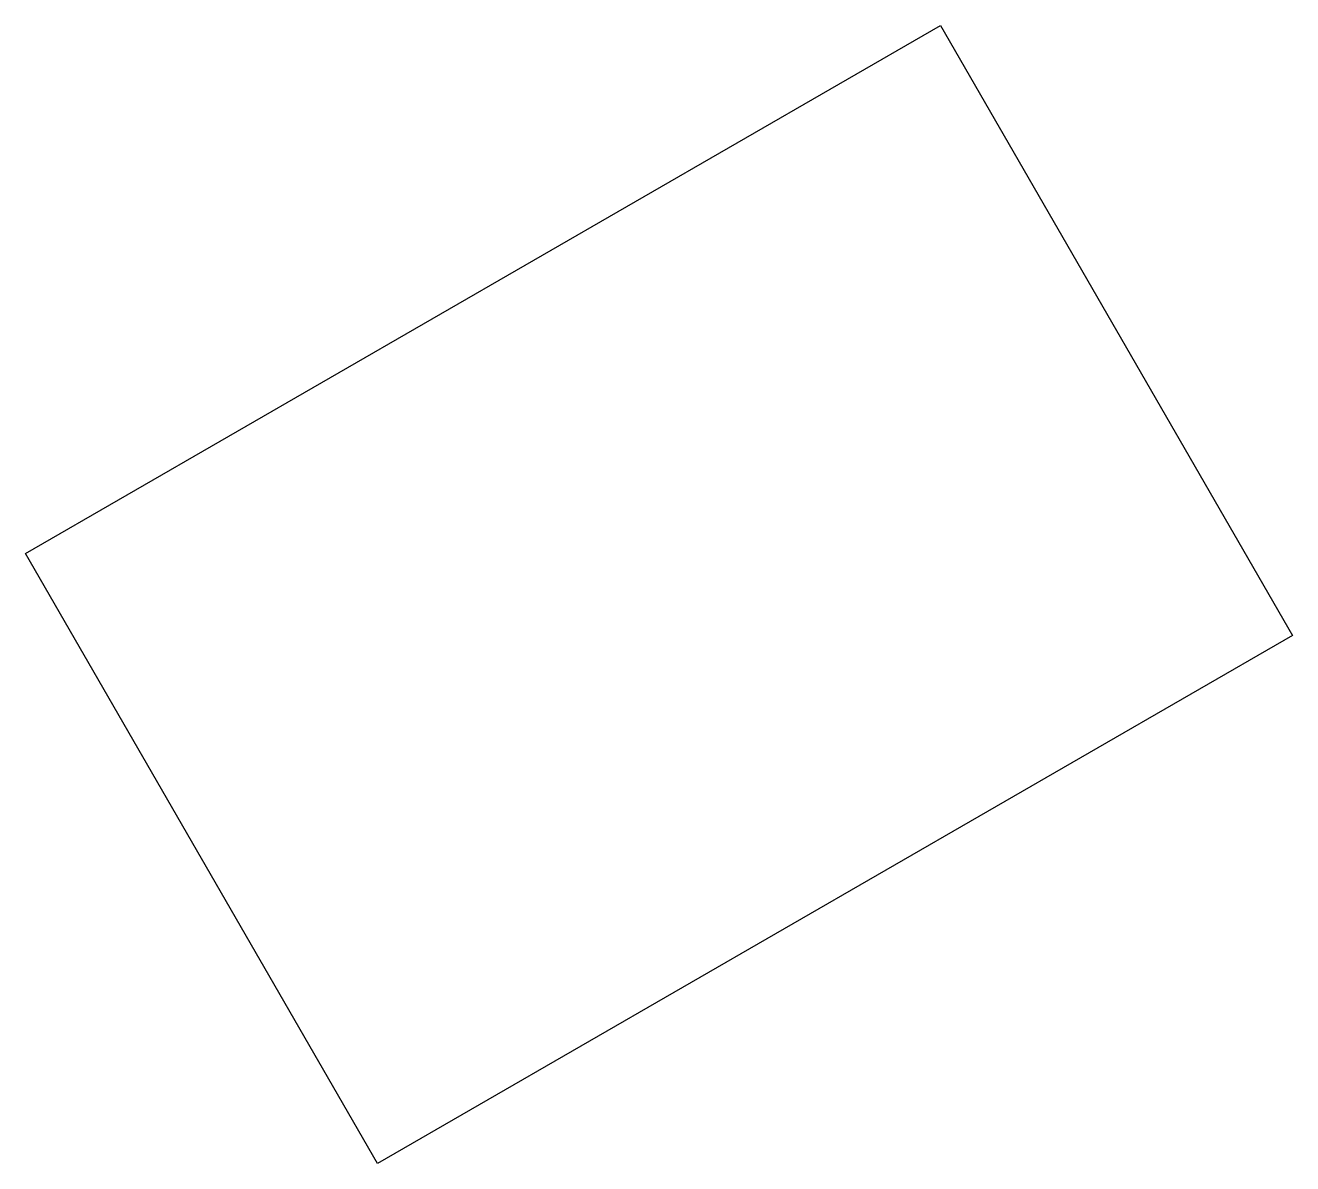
# Model space of a CAD drawing. Units: millimetres at full size, sheet at 1:100. Extents: x -9965 to -6367, y -1929 to 1304.
import ezdxf

# ---------------------------------------------------------------- set-up
doc = ezdxf.new("R2010")
doc.units = ezdxf.units.MM
doc.header["$LTSCALE"] = 100
doc.layers.add('0-0', color=7, linetype='Continuous')

msp = doc.modelspace()

# ---------------------------------------------------------------- linework, layer by layer
at = {"layer": '0-0'}
msp.add_lwpolyline([(-6367.3, -428.6), (-8965.4, -1928.6), (-9965.4, -196.5), (-7367.3, 1303.5)], close=True, dxfattribs=at)

doc.saveas('drawing.dxf')
